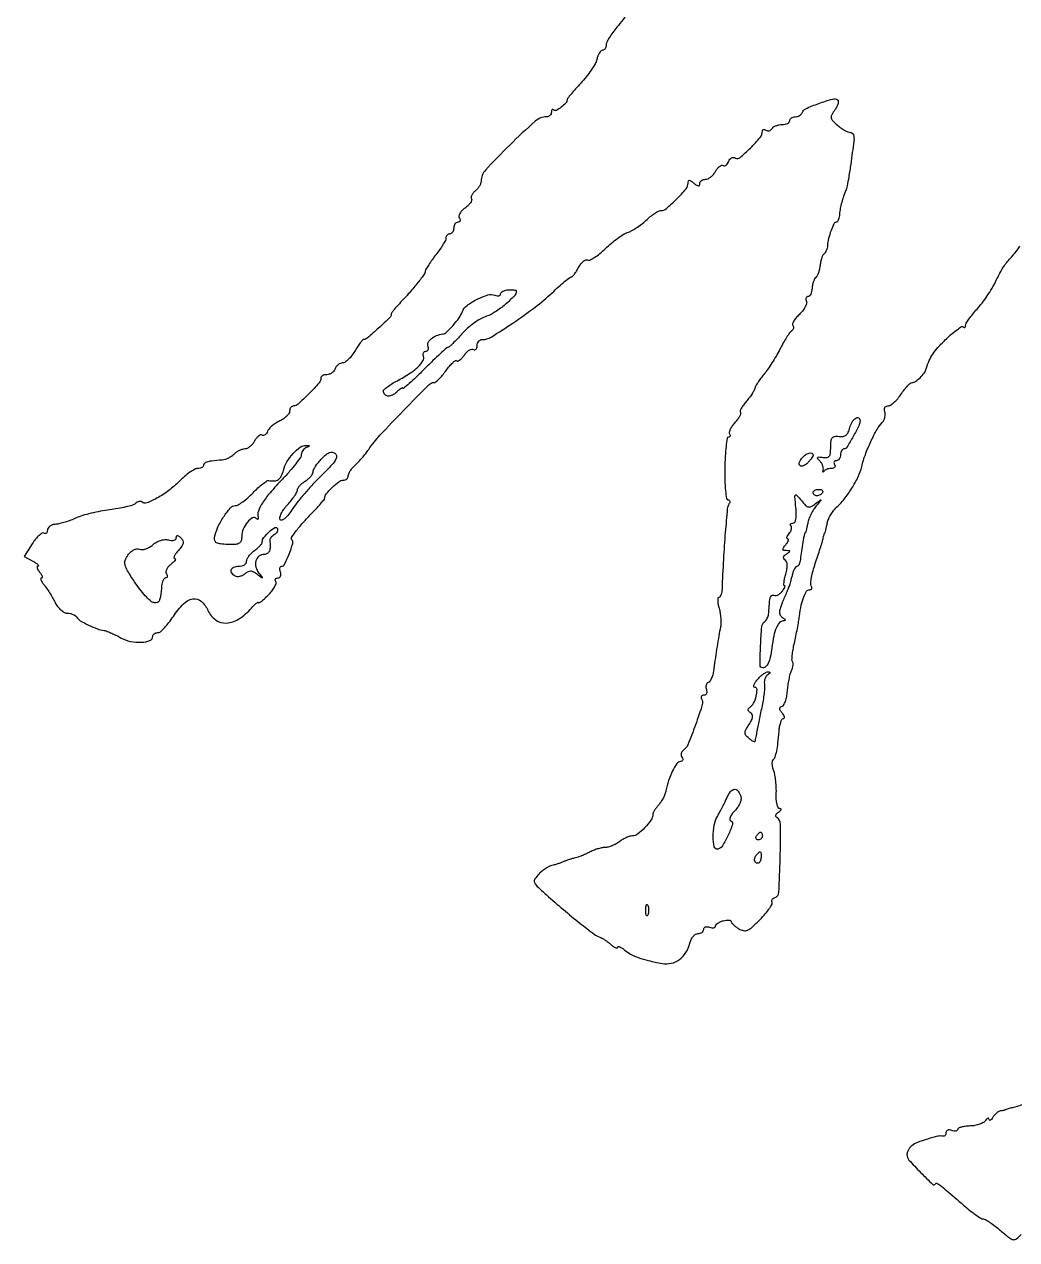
# Model space of a CAD drawing. Extents: x 0 to 508, y 1 to 785.
# Drawn here: x 0.1 to 254.1, y 81.7 to 392.6 of the extents above; entities that cross this region are included whole.
import ezdxf

# ---------------------------------------------------------------- set-up
doc = ezdxf.new("R2010")
doc.units = 0

msp = doc.modelspace()

# ---------------------------------------------------------------- linework, layer by layer
for points in [[(154.793805, 396.017563, -0.032729), (151.75, 391.880802, 0.018075), (150.697185, 390.534399, 0.021535), (149.807813, 389.18994, 0.020919), (149.163524, 388.009256, 0.114926), (149, 387.307222, -0.066422), (148.933323, 386.807513, -0.083513), (148.738095, 386.383996, -0.099348), (148.448412, 386.100745, -0.145036), (148.108408, 386, 0.200366), (147.725145, 385.839991, 0.054009), (147.306428, 385.313529, 0.045811), (146.920226, 384.557777, 0.033753), (146.630285, 383.663076, -0.067099), (146.172011, 382.515378, -0.020258), (145.181497, 380.915679, -0.019899), (143.913073, 379.193115, -0.02041), (142.521877, 377.591874, 0.006238), (141.172268, 376.124624, 0.009352), (140.034551, 374.807598, 0.00487), (139.111543, 373.675578, 0.17019), (139, 373.357369, -0.183979), (138.66895, 372.488127, -0.044905), (137.530647, 371.420718, -0.044913), (136.28183, 370.613638, -0.328447), (135.619048, 370.714286, 0.125392), (135.384153, 370.853788, 0.258189), (135.181845, 370.80878, 0.159886), (135.043185, 370.571831, 0.053143), (135, 370.166667, -0.105937), (134.90435, 369.720284, -0.098039), (134.632812, 369.338016, -0.094844), (134.227201, 369.078836, -0.091931), (133.75, 368.984027, 0.180728), (130.855888, 367.860265, 0.012382), (124.327309, 361.744872, 0.01214), (118.098199, 355.308354, 0.188368), (117, 352.496752, -0.092488), (116.89396, 351.928394, -0.04264), (116.562609, 351.249622, -0.040289), (116.080731, 350.574486, -0.04444), (115.51101, 350.009138, 0.046787), (114.97861, 349.475851, 0.061225), (114.607967, 348.896021, 0.075242), (114.444189, 348.359482, 0.176715), (114.52774, 347.955115, -0.229465), (114.570897, 347.535355, -0.06595), (114.260645, 346.939963, -0.051859), (113.685211, 346.27817, -0.035126), (112.908321, 345.648339, 0.046695), (112.144239, 344.999079, 0.064318), (111.603499, 344.279857, 0.08168), (111.35433, 343.604021, 0.188122), (111.450608, 343.079917, -0.074897), (111.627218, 342.666878, -0.151752), (111.610892, 342.317226, -0.187402), (111.408692, 342.085927, -0.121066), (111.059017, 342, 0.140337), (110.655173, 341.884374, 0.099915), (110.311086, 341.559375, 0.085131), (110.079345, 341.073318, 0.06887), (110, 340.5, -0.064853), (109.925306, 339.926543, -0.082425), (109.70625, 339.440625, -0.098894), (109.381354, 339.115568, -0.148195), (109, 339, 0.104485), (108.618436, 338.919385, 0.099068), (108.29375, 338.690555, 0.096573), (108.076144, 338.348684, 0.093846), (108, 337.946571, -0.118774), (107.858179, 337.357972, -0.016913), (107.25076, 336.263594, -0.018451), (106.426023, 334.997672, -0.014789), (105.449396, 333.696571, 0.011116), (104.460726, 332.399382, 0.013693), (103.599729, 331.145243, 0.012116), (102.936433, 330.0634, 0.090951), (102.734359, 329.5, -0.118965), (102.310138, 328.496035, -0.01028), (100.599478, 326.278928, -0.012863), (98.380528, 323.66286, -0.008967), (95.75, 320.822747, 0.015654), (95.079873, 320.079535, 0.020114), (94.514063, 319.353803, 0.018355), (94.096057, 318.723071, 0.138008), (94, 318.381688, -0.206415), (93.663739, 317.601867, -0.005258), (90.786268, 314.942354, -0.005887), (87.875312, 312.369794, -0.1722), (86.965608, 312.015973, 0.211824), (86.676485, 311.877252, 0.013268), (86.067626, 311.123442, 0.017731), (85.376864, 310.150592, 0.012103), (84.659071, 309, -0.030557), (83.882452, 307.851707, -0.036872), (83.014905, 306.88125, -0.040083), (82.183167, 306.19828, -0.153021), (81.550453, 306, 0.099889), (80.996524, 305.888222, 0.066843), (80.437483, 305.559375, 0.063659), (79.958272, 305.073448, 0.071342), (79.638374, 304.5, -0.081035), (79.303843, 303.926585, -0.065663), (78.782009, 303.440625, -0.06652), (78.159833, 303.112085, -0.088478), (77.531385, 303, 0.053655), (76.945519, 302.936949, 0.073416), (76.449844, 302.749817, 0.093166), (76.117096, 302.473308, 0.174656), (76, 302.148314, -0.182895), (75.526406, 300.896903, -0.01299), (72.941349, 298.11958, -0.012819), (70.214156, 295.477105, -0.188171), (68.991302, 295, 0.134093), (68.613276, 294.896763, 0.10046), (68.291195, 294.606526, 0.087268), (68.074463, 294.172378, 0.072356), (68, 293.660515, -0.146185), (67.822094, 293.065024, -0.053071), (67.257381, 292.376144, -0.04698), (66.439259, 291.708869, -0.040716), (65.471935, 291.169167, 0.036217), (64.461955, 290.617506, 0.033786), (63.517078, 289.914184, 0.035567), (62.764883, 289.172254, 0.088922), (62.36715, 288.514395, -0.059812), (62.083935, 287.978123, -0.090652), (61.711611, 287.606382, -0.120075), (61.312578, 287.453994, -0.171495), (60.945388, 287.533752, 0.222372), (60.540899, 287.580864, 0.085397), (60.029754, 287.306874, 0.063031), (59.492421, 286.766379, 0.041316), (59.01499, 286.028008, -0.048932), (58.496492, 285.252247, -0.049568), (57.839148, 284.595727, -0.054345), (57.148642, 284.146153, -0.117676), (56.536245, 284, 0.075417), (55.906281, 283.904436, 0.038444), (55.160498, 283.608333, 0.037093), (54.422475, 283.176952, 0.045606), (53.809524, 282.666667, -0.049331), (53.171953, 282.143859, -0.033496), (52.357292, 281.676042, -0.033771), (51.500777, 281.327181, -0.055976), (50.738095, 281.166667, 0.004441), (47.970281, 280.876431, 0.04026), (46.778751, 280.642532, 0.120374), (46.21182, 280.3225, 0.207215), (46, 279.833333, -0.175041), (45.885157, 279.515338, -0.093061), (45.558732, 279.244792, -0.073288), (45.072513, 279.061685, -0.053514), (44.497812, 279, 0.127279), (43.716644, 278.797873, 0.025363), (42.482847, 278.029306, 0.025332), (41.101426, 276.96055, 0.021234), (39.747812, 275.695508, -0.037443), (37.117236, 273.392044, -0.035444), (34.12564, 271.459766, -0.032852), (31.426207, 270.198972, -0.297505), (30.212783, 270.453883, 0.182328), (29.924183, 270.584396, 0.079127), (29.498298, 270.544281, 0.063273), (29.006314, 270.348793, 0.047067), (28.523014, 270.0191, -0.098705), (27.76286, 269.607813, -0.015377), (26.107697, 269.152534, -0.01661), (24.095472, 268.735285, -0.013786), (21.931005, 268.422154, 0.016881), (19.622978, 268.073659, 0.013752), (17.178781, 267.549833, 0.013977), (14.953337, 266.942123, 0.034922), (13.37974, 266.342002, -0.018784), (12.028985, 265.776325, -0.015491), (10.550445, 265.273106, -0.015771), (9.163417, 264.8959, -0.039722), (8.12974, 264.73482, 0.06046), (7.315376, 264.573164, 0.074881), (6.625611, 264.226067, 0.089537), (6.162137, 263.754274, 0.1506), (6, 263.228179, -0.069792), (5.933497, 262.754066, -0.144517), (5.734873, 262.441274, -0.189947), (5.440365, 262.336244, -0.13092), (5.097439, 262.439779, 0.279935), (4.614966, 262.443484, 0.049764), (3.857645, 261.882371, 0.041181), (2.995494, 260.959459, 0.026159), (2.144288, 259.758907), (0.093698, 256.520222), (2.296849, 255.295546, -0.01676), (3.086068, 254.821543, -0.045978), (3.596544, 254.42021, -0.156344), (3.733995, 254.170074, -0.459375), (3.627555, 254.035435, 0.280712), (3.408772, 253.889602, 0.169983), (3.377077, 253.569784, 0.079702), (3.582994, 253.078696, 0.034168), (4, 252.5, -0.029225), (4.424056, 251.923608, -0.068547), (4.650832, 251.440625, -0.154009), (4.649751, 251.133145, -0.326309), (4.467457, 251, 0.380338), (4.298283, 250.849549, 0.121342), (4.34378, 250.485938, 0.056384), (4.636213, 249.922343, 0.025006), (5.138142, 249.25, -0.022394), (5.790794, 248.385218, -0.010324), (6.565031, 247.20625, -0.010202), (7.329561, 245.9309, -0.013933), (7.96211, 244.75, 0.047446), (8.619765, 243.698025, 0.049845), (9.45433, 242.807813, 0.055225), (10.331609, 242.197656, 0.124987), (11.109963, 242, -0.054035), (11.83645, 241.921258, -0.049104), (12.554186, 241.688131, -0.052296), (13.157975, 241.345075, -0.099334), (13.538122, 240.938317, 0.121882), (14.426072, 240.069246, 0.02074), (16.530142, 238.945307, 0.023492), (18.794118, 237.982337, 0.062629), (20.5, 237.582749, -0.067256), (21.070732, 237.4435, -0.010177), (22.158403, 236.99135, -0.011253), (23.427053, 236.398999, -0.00952), (24.741371, 235.717464, 0.071806), (27.278314, 234.779753, 0.064586), (30.072508, 234.550987, 0.081502), (32.253964, 235.015827, 0.308845), (33, 236.108408, -0.141795), (33.098399, 236.448407, -0.099753), (33.37499, 236.738095, -0.084629), (33.788621, 236.933238, -0.068095), (34.27656, 237, 0.177879), (34.92881, 237.239625, 0.026061), (35.970994, 238.222776, 0.026741), (37.125293, 239.568555, 0.02006), (38.252229, 241.162643, -0.050752), (40.826682, 244.367977, -0.157395), (43.256326, 245.634339, -0.227234), (45.385283, 245.025296, -0.108023), (47.105467, 242.666371, 0.135824), (49.069567, 240.261509, 0.170019), (51.821625, 239.472734, 0.130566), (55.04244, 240.530618, 0.068599), (58.25, 243.309987, -0.014187), (58.922353, 244.034337, -0.030891), (59.485937, 244.541215, -0.055653), (59.86876, 244.780971, -0.552527), (60, 244.698464, 0.581132), (60.150311, 244.612814, 0.028557), (60.739989, 245.009368, 0.022729), (61.55192, 245.685749, 0.011344), (62.519112, 246.610022, 0.028237), (63.441661, 247.643099, 0.040165), (64.12841, 248.663928, 0.045932), (64.519495, 249.539426, 0.224113), (64.460095, 250.064567, -0.102412), (64.330166, 250.421107, -0.178466), (64.394306, 250.725217, -0.166514), (64.646557, 250.929085, -0.087653), (65.047972, 251, 0.148627), (65.444764, 251.120613, 0.152575), (65.70238, 251.440625, 0.116977), (65.771857, 251.926317, 0.069008), (65.638374, 252.5, -0.049738), (65.481179, 253.074655, -0.09073), (65.487648, 253.559375, -0.140365), (65.650344, 253.877129, -0.207574), (65.93356, 254, 0.28794), (66.729907, 254.500061, 0.018677), (67.8736, 257.116994, 0.018826), (68.818181, 259.812783, 0.278044), (68.586661, 260.746673, -0.354772), (68.521588, 261.372788, -0.018961), (69.760171, 263.121747, -0.020927), (71.636021, 265.367175, -0.009671), (74.25, 268.133165, 0.008685), (75.303617, 269.243659, 0.01256), (76.192187, 270.263678, 0.008247), (76.891484, 271.137293, 0.166136), (77, 271.454865, -0.175151), (77.382787, 272.514077, -0.027741), (78.912473, 274.159253, -0.028135), (80.618573, 275.625797, -0.164916), (81.722241, 276, 0.087398), (82.210127, 276.085937, 0.094426), (82.624658, 276.332732, 0.100134), (82.901944, 276.700604, 0.11204), (83, 277.132705, -0.110418), (83.121962, 277.678247, -0.035306), (83.530475, 278.407758, -0.033268), (84.114775, 279.18026, -0.031599), (84.805871, 279.882705, 0.02151), (85.614441, 280.67207, 0.011109), (86.5594, 281.723353, 0.011022), (87.484746, 282.849275, 0.016397), (88.239428, 283.877647, -0.036631), (91.125306, 287.493956, -0.006428), (97.122941, 293.809096, -0.002187), (103.683446, 300.482765, -0.199998), (104.924821, 301, 0.171656), (105.413857, 301.172989, 0.023982), (106.227531, 301.898163, 0.02512), (107.138607, 302.886667, 0.018916), (108.040997, 304.057575, -0.019327), (108.915429, 305.190279, -0.032941), (109.740554, 306.055069, -0.037158), (110.426143, 306.596809, -0.359328), (110.769397, 306.563937, 0.294828), (111.081771, 306.496707, 0.069786), (111.572326, 306.765188, 0.050202), (112.149181, 307.292368, 0.029766), (112.728727, 308.023091, -0.042467), (113.3362, 308.750345, -0.060065), (113.996861, 309.273788, -0.076876), (114.608057, 309.529748, -0.201856), (115.068422, 309.457713, 0.153445), (115.421664, 309.367869, 0.191524), (115.726349, 309.509053, 0.129664), (115.932285, 309.88555, 0.060732), (116, 310.440983, -0.084954), (116.10189, 311.036333, -0.093476), (116.395083, 311.542039, -0.100419), (116.831931, 311.880245, -0.115165), (117.344964, 312, 0.138928), (119.567957, 312.629826, 0.009411), (125.158586, 316.221107, 0.014615), (130.831943, 320.263195, 0.026814), (135.164344, 323.926338, -0.006313), (136.864125, 325.487383, -0.009452), (138.391003, 326.803362, -0.004971), (139.702985, 327.869753, -0.169743), (140.075592, 328, 0.208922), (140.37492, 328.130781, 0.022227), (140.877431, 328.724349, 0.024429), (141.433504, 329.521296, 0.017245), (141.981734, 330.465871, -0.037657), (142.555729, 331.367968, -0.05843), (143.189762, 332.036818, -0.079126), (143.78393, 332.390937, -0.237605), (144.240981, 332.351066, 0.2561), (144.812408, 332.321238, 0.02932), (145.979586, 332.970885, 0.029588), (147.369843, 333.975358, 0.019786), (148.840267, 335.276505, -0.016848), (150.388176, 336.662514, -0.017306), (152.012453, 337.92826, -0.01732), (153.493131, 338.925511, -0.067027), (154.5, 339.380275, 0.053727), (155.454007, 339.781072, 0.019668), (156.707492, 340.539985, 0.019233), (158.023431, 341.483829, 0.021832), (159.206356, 342.488964, -0.017844), (160.3197, 343.450365, -0.021927), (161.426964, 344.262383, -0.021036), (162.398362, 344.853751, -0.12687), (162.965458, 345, 0.176634), (164.431082, 345.534431, 0.020562), (167.049777, 347.927645, 0.020482), (169.463525, 350.527569, 0.178697), (170, 351.980708, -0.060952), (170.070938, 352.560463, -0.34097), (170.30045, 352.742323, -0.160678), (170.706218, 352.614234, -0.017082), (171.5, 352, 0.024942), (172.191217, 351.48229, 0.128583), (172.638636, 351.325424, 0.300026), (172.898357, 351.467821, 0.122183), (173, 351.877555, -0.129606), (173.112851, 352.305606, -0.100692), (173.43029, 352.670282, -0.088786), (173.905146, 352.915524, -0.075045), (174.464816, 353, 0.113307), (175.104781, 353.146911, 0.055189), (175.818166, 353.595727, 0.050653), (176.491142, 354.25229, 0.051327), (177.01499, 355.028008, -0.041316), (177.492421, 355.766379, -0.063031), (178.029754, 356.306874, -0.085397), (178.540899, 356.580864, -0.222372), (178.945388, 356.533752, 0.177767), (179.31424, 356.458323, 0.118631), (179.71778, 356.622459, 0.088233), (180.097001, 357.011728, 0.05754), (180.388152, 357.569126, -0.078171), (180.700784, 358.112082, -0.106544), (181.138696, 358.466244, -0.124124), (181.631248, 358.576793, -0.132612), (182.10384, 358.435823, 0.324456), (183.271008, 358.522241, 0.020631), (185.947901, 360.979492, 0.024014), (188.409184, 363.681139, 0.173705), (188.997654, 365.309017, -0.143113), (189.07448, 365.569127, -0.190751), (189.272763, 365.711382, -0.135976), (189.574251, 365.703863, -0.064676), (189.930902, 365.542705, 0.108373), (190.334197, 365.401101, 0.099685), (190.77286, 365.434921, 0.095498), (191.179369, 365.639411, 0.090427), (191.489919, 365.983688, -0.110089), (191.87003, 366.373446, -0.050526), (192.503689, 366.701458, -0.046638), (193.269959, 366.924701, -0.047606), (194.059017, 367, 0.049547), (194.801778, 367.073784, 0.069539), (195.429836, 367.29375, 0.089706), (195.852535, 367.618213, 0.186414), (196, 368, -0.140362), (196.109202, 368.381338, -0.099913), (196.416146, 368.70625, -0.085122), (196.8752, 368.925077, -0.068857), (197.416667, 369, 0.067921), (197.984049, 369.077431, 0.065159), (198.518631, 369.304331, 0.070085), (198.94093, 369.639913, 0.109847), (199.178673, 370.03602, -0.210621), (200.094444, 371.045174, -0.017415), (203.459492, 372.404357, -0.017393), (206.911084, 373.526251, -0.211328), (208.258106, 373.340482, -0.257165), (208.445275, 373.008833, -0.069867), (208.364936, 372.390125, -0.052417), (208.058116, 371.606918, -0.033238), (207.549854, 370.767714, 0.031905), (206.78241, 369.508149, 0.162729), (206.652882, 368.70961, 0.149214), (207.024993, 367.954885, 0.025515), (208.192139, 366.833359, 0.025612), (209.090246, 366.131665, 0.026983), (210.040351, 365.538549, 0.027934), (210.909901, 365.12037, 0.098419), (211.515496, 365, -0.189865), (211.957979, 364.825692, -0.109638), (212.286579, 364.347296, -0.079494), (212.452504, 363.621697, -0.049909), (212.42322, 362.75, -0.001461), (211.621143, 356.899194, -0.006681), (211.099855, 353.507969, -0.010707), (210.685114, 351.319567, -0.041629), (210.28858, 350, 0.013395), (209.661005, 348.271849, 0.018279), (209.195176, 346.681844, 0.019971), (208.879091, 345.187931, 0.023379), (208.70305, 343.75, -0.036073), (208.6037, 343.079881, -0.052501), (208.413549, 342.514063, -0.06644), (208.168449, 342.124678, -0.222652), (207.902346, 342, 0.287237), (207.313494, 341.631301, 0.023876), (206.571851, 339.897619, 0.030191), (205.953766, 337.871718, 0.042146), (205.66798, 336, -0.042924), (205.573236, 335.385882, -0.039858), (205.373736, 334.780909, -0.042343), (205.106601, 334.271336, -0.095667), (204.808219, 333.956286, 0.124389), (204.497309, 333.588269, 0.030565), (204.191678, 332.850754, 0.029409), (203.935732, 331.936462, 0.025694), (203.774761, 330.956286, -0.026946), (203.610707, 329.97273, -0.030022), (203.345683, 329.048228, -0.031389), (203.026769, 328.298035, -0.118221), (202.699905, 327.910023, 0.11424), (202.380704, 327.537093, 0.03593), (202.087042, 326.858845, 0.033771), (201.858358, 326.030151, 0.031649), (201.737101, 325.160023, -0.038068), (201.611021, 324.332991, -0.054753), (201.366469, 323.634507, -0.069541), (201.049317, 323.155703, -0.214948), (200.703862, 323, 0.165925), (200.408019, 322.899045, 0.144782), (200.215725, 322.632812, 0.105595), (200.163851, 322.228304, 0.062415), (200.264565, 321.75, -0.160311), (200.273538, 321.12181, -0.049144), (199.897557, 320.237078, -0.043532), (199.252814, 319.267986, -0.035807), (198.409617, 318.354948, 0.028162), (197.581417, 317.485187, 0.044767), (196.988678, 316.646329, 0.056588), (196.683808, 315.949868, 0.278092), (196.782758, 315.550575, -0.133311), (196.957848, 315.245015, -0.120936), (196.963161, 314.880589, -0.103835), (196.792323, 314.511068, -0.07745), (196.47104, 314.195627, 0.082898), (195.980773, 313.703739, 0.012418), (195.197743, 312.543057, 0.013666), (194.336911, 311.111292, 0.01141), (193.5, 309.546695, -0.014127), (192.57883, 307.84685, -0.010251), (191.462244, 306.006581, -0.01037), (190.329339, 304.30209, -0.022214), (189.371467, 303.046695, 0.014284), (188.544952, 301.998349, 0.016583), (187.821631, 300.954342, 0.015741), (187.270842, 300.0381, 0.088374), (187.084431, 299.5, -0.088886), (186.900616, 298.971136, -0.017333), (186.374136, 298.105585, -0.017911), (185.680405, 297.127558, -0.015734), (184.888985, 296.157312, 0.021991), (184.145623, 295.222342, 0.03448), (183.601312, 294.351871, 0.037767), (183.288597, 293.640927, 0.288716), (183.365804, 293.300862, -0.283248), (183.44385, 292.972517, -0.044879), (183.168995, 292.337302, -0.038495), (182.667177, 291.56298, -0.024518), (181.974363, 290.742107, 0.032332), (181.283356, 289.896945, 0.043906), (180.782867, 289.048566, 0.051113), (180.520313, 288.313576, 0.201287), (180.593597, 287.848556, -0.072322), (180.734395, 287.523881, -0.148136), (180.726332, 287.249176, -0.188719), (180.574581, 287.067736, -0.125871), (180.309017, 286.999703, 0.369899), (179.982582, 286.719718, 0.00945), (179.702742, 284.64958, 0.01567), (179.48495, 282.066879, 0.009485), (179.38117, 278.999703, 0.010884), (179.402379, 275.932545, 0.018028), (179.569801, 273.349913, 0.012336), (179.82675, 271.312595, 0.370895), (180.190187, 271, -0.143686), (180.488247, 270.91254, -0.191478), (180.651, 270.685326, -0.135815), (180.641726, 270.339011, -0.064294), (180.455978, 269.928771, 0.115537), (180.033481, 268.668714, 0.002952), (179.506114, 262.661287, 0.006361), (179.02943, 255.757328, 0.00497), (178.681789, 248.25, -0.030697), (178.597303, 247.388088, -0.046847), (178.409531, 246.660937, -0.05875), (178.156345, 246.154632, -0.252609), (177.869806, 246, 0.355726), (177.641452, 245.814, 0.055691), (177.583794, 245.192188, 0.041303), (177.674075, 244.304593, 0.023279), (177.921528, 243.25, -0.027949), (178.191175, 242.050591, -0.021594), (178.354382, 240.720313, -0.02204), (178.398238, 239.461361, -0.047839), (178.297062, 238.5, 0.006648), (177.854092, 236.160974, 0.004337), (177.402282, 233.450877, 0.00418), (176.975199, 230.58941, 0.004475), (176.606186, 227.785395, -0.028743), (176.378383, 226.529032, -0.037019), (176.019614, 225.412267, -0.040461), (175.593503, 224.564451, -0.177439), (175.162363, 224.220788, 0.140054), (174.804809, 223.976147, 0.10534), (174.582595, 223.551952, 0.089454), (174.53141, 223.010222, 0.070662), (174.663166, 222.435392, -0.072613), (174.786713, 221.886609, -0.120928), (174.709662, 221.421647, -0.152578), (174.447166, 221.114844, -0.140985), (174.047972, 221, 0.086547), (173.645993, 220.929895, 0.165409), (173.392661, 220.727878, 0.179326), (173.326916, 220.426657, 0.103766), (173.454495, 220.073628, -0.21897), (173.634936, 218.607278, -0.008796), (171.871924, 213.397161, -0.010627), (169.935105, 208.330572, -0.152909), (168.723245, 206.861803, 0.110215), (168.402156, 206.533161, 0.097483), (168.233335, 206.084485, 0.09251), (168.242817, 205.584738, 0.087751), (168.430902, 205.111803, -0.074336), (168.613301, 204.686539, -0.150995), (168.597832, 204.326592, -0.187722), (168.391673, 204.088576, -0.122069), (168.034266, 204, 0.248902), (167.138208, 203.524478, 0.033199), (166.02195, 201.613389, 0.034803), (165.003465, 199.154489, 0.033728), (164.323259, 196.552342, -0.045889), (164.074819, 195.688244, -0.026207), (163.627605, 194.697678, -0.025989), (163.068582, 193.740172, -0.038807), (162.47611, 192.973602, 0.024419), (161.908685, 192.281505, 0.02597), (161.423834, 191.551029, 0.026743), (161.075676, 190.883219, 0.098064), (160.966731, 190.421259, -0.147834), (160.489606, 189.026649, -0.035023), (158.901061, 187.114405, -0.034304), (157.075802, 185.451112, -0.169193), (155.780837, 185, 0.074879), (155.109134, 184.89884, 0.028815), (154.222885, 184.568717, 0.027747), (153.287044, 184.093734, 0.030613), (152.44113, 183.531803, -0.03771), (151.564765, 182.967387, -0.029237), (150.536833, 182.485547, -0.029991), (149.51905, 182.148364, -0.060683), (148.684259, 182.031803, 0.04793), (147.833147, 181.934957, 0.022525), (146.760265, 181.656282, 0.022079), (145.653529, 181.260647, 0.0289), (144.684259, 180.798093, -0.015643), (143.750575, 180.321747, -0.013888), (142.751499, 179.884306, -0.014083), (141.830297, 179.540966, -0.040936), (141.171909, 179.375115, 0.024203), (140.544635, 179.239223, 0.011169), (139.742822, 179.005116, 0.011034), (138.90912, 178.720967, 0.015041), (138.171909, 178.425982, -0.0137), (137.429102, 178.126444, -0.009614), (136.577892, 177.828515, -0.009709), (135.751226, 177.574573, -0.019945), (135.093257, 177.414438, 0.071204), (134.422757, 177.176487, 0.025085), (133.541951, 176.656436, 0.024308), (132.617959, 175.979741, 0.026175), (131.787642, 175.232086, 0.045941), (130.752363, 173.986826, 0.242636), (130.644523, 173.133394, 0.116035), (131.281117, 172.164733, 0.007854), (133.730212, 169.916607, 0.006564), (138.072442, 166.155524, 0.007749), (142.280849, 162.716164, 0.005197), (145.964021, 159.861862, 0.081367), (147.36755, 159.119512, -0.048913), (147.920835, 158.871179, -0.016092), (148.681405, 158.402971, -0.015856), (149.496899, 157.826056, -0.017309), (150.25, 157.214525, 0.024935), (150.922471, 156.685271, 0.057383), (151.485938, 156.375777, 0.128069), (151.84731, 156.327469, 0.378955), (152, 156.5, -0.377164), (152.152611, 156.673534, -0.128348), (152.514062, 156.62732, -0.057664), (153.077542, 156.321194, -0.02509), (153.75, 155.796016, 0.056046), (155.286968, 154.741738, 0.036663), (157.254717, 153.872505, 0.027847), (159.843509, 153.108449, 0.012263), (163.339352, 152.375066, 0.099722), (165.675898, 152.413676, 0.104726), (167.770125, 153.358966, 0.097645), (169.408053, 155.140478, 0.075859), (170.429115, 157.573596, -0.054107), (170.772087, 158.501591, -0.062309), (171.294242, 159.287244, -0.07219), (171.907398, 159.820301, -0.143856), (172.519052, 160, 0.073118), (173.084948, 160.083199, 0.087709), (173.564972, 160.325178, 0.100541), (173.88587, 160.684843, 0.132795), (174, 161.106989, -0.158089), (174.121257, 161.480915, -0.151946), (174.440625, 161.719716, -0.112257), (174.926101, 161.77672, -0.06502), (175.5, 161.638374, 0.048567), (176.074706, 161.479721, 0.088859), (176.559375, 161.482124, 0.138659), (176.877129, 161.638673, 0.21248), (177, 161.914753, -0.185953), (177.140208, 162.278717, -0.058341), (177.5875, 162.670102, -0.049186), (178.234459, 163.026899, -0.037498), (179, 163.289749, -0.029698), (179.766768, 163.442308, -0.052124), (180.4125, 163.463537, -0.076412), (180.852851, 163.3633, -0.307817), (181, 163.146927, 0.172745), (181.118359, 162.814568, 0.029965), (181.577193, 162.316219, 0.029503), (182.212538, 161.772596, 0.022634), (182.964913, 161.253985, 0.084795), (184.164361, 160.762261, 0.159152), (185.196546, 160.861428, 0.084199), (186.401586, 161.649966, 0.013144), (188.443042, 163.644319, 0.01661), (189.754211, 165.087329, 0.025403), (190.781969, 166.429352, 0.022842), (191.48227, 167.553621, 0.27272), (191.471898, 168.04547, -0.147991), (191.384118, 168.375809, -0.130304), (191.487511, 168.718196, -0.104426), (191.775921, 169.021326, -0.070223), (192.205214, 169.235071, 0.308654), (193.2241, 170.574538, 0.00654), (193.559965, 179.303172, 0.007014), (193.658702, 187.999332, 0.25922), (192.723986, 189.670586, -0.157285), (192.476295, 189.961566, -0.170802), (192.455965, 190.331786, -0.119788), (192.688599, 190.736283, -0.06149), (193.143237, 191.109687, 0.032896), (193.599767, 191.442934, 0.136318), (193.791674, 191.721339, 0.353342), (193.725583, 191.904242, 0.133339), (193.445441, 191.984687, -0.286167), (193.049849, 192.239342, -0.05258), (192.749968, 193.097064, -0.04246), (192.57083, 194.31186, -0.026575), (192.558744, 195.75, 0.020604), (192.564368, 197.343175, 0.017257), (192.442455, 199.029171, 0.017604), (192.223231, 200.563724, 0.044862), (191.927147, 201.647177, -0.033005), (191.667606, 202.515513, -0.04107), (191.54811, 203.349203, -0.045972), (191.569893, 204.03811, -0.167005), (191.759455, 204.426122, 0.113624), (192.269, 205.24045, 0.03267), (192.664514, 206.683419, 0.023634), (192.989989, 208.767079, 0.00856), (193.26087, 211.749651, -0.025187), (193.415831, 212.994785, -0.038862), (193.686036, 214.044819, -0.045121), (194.019788, 214.792719, -0.271512), (194.372445, 214.999651, 0.260764), (194.596666, 215.125238, 0.19104), (194.64663, 215.411956, 0.086782), (194.467185, 215.863676, 0.03538), (194.080707, 216.402754, -0.032672), (193.586495, 217.084289, -0.133766), (193.438773, 217.568464, -0.220422), (193.589204, 217.920601, -0.103217), (194.027189, 218.17573, 0.186172), (194.474077, 218.544473, 0.041762), (194.892541, 219.458574, 0.037872), (195.226486, 220.664609, 0.028841), (195.413413, 222.022975, -0.015834), (195.576076, 223.485686, -0.013772), (195.836873, 225.005355, -0.01398), (196.149325, 226.367635, -0.039131), (196.468025, 227.293128, 0.031814), (196.729095, 228.016734, 0.041153), (196.869544, 228.708211, 0.046422), (196.88398, 229.277491, 0.181446), (196.740912, 229.592422, -0.207978), (196.585736, 229.98631, -0.014955), (196.663363, 231.183859, -0.019001), (196.859392, 232.653133, -0.013113), (197.187701, 234.299294, 0.005093), (197.578456, 236.106919, 0.004051), (197.964492, 238.065493, 0.004096), (198.292674, 239.886438, 0.010261), (198.493906, 241.221535, -0.019335), (198.973996, 244.056718, -0.04103), (199.606841, 246.189713, -0.056285), (200.336164, 247.580797, -0.248817), (201.126405, 248, 0.115931), (201.455907, 248.07744, 0.185526), (201.648866, 248.28781, 0.155693), (201.669993, 248.605184, 0.077942), (201.512497, 248.979779, -0.164768), (201.364692, 249.619759, -0.019881), (201.568572, 251.073001, -0.021922), (201.967272, 252.831342, -0.0164), (202.553718, 254.729779, 0.003301), (203.207882, 256.666067, 0.003696), (203.811696, 258.539373, 0.003403), (204.303174, 260.141728, 0.019641), (204.523727, 261, -0.009002), (204.658521, 261.575018, -0.014464), (204.796326, 262.059375, -0.008219), (204.926799, 262.44975, -0.318071), (204.997799, 262.5, 0.340956), (205.068707, 262.554713, 0.003503), (205.234095, 263.204024, 0.009327), (205.410177, 263.977798, 0.005702), (205.59042, 264.896677, -0.049464), (205.889254, 265.931459, -0.031832), (206.425707, 267.060306, -0.031885), (207.098964, 268.108323, -0.050837), (207.813551, 268.896677, 0.041559), (209.899612, 271.114147, 0.028467), (211.894269, 273.938586, 0.02879), (213.510634, 276.894495, 0.051638), (214.431287, 279.5, -0.030328), (215.35949, 282.531654, -0.019264), (216.785176, 285.939125, -0.018487), (218.353053, 289.012308, -0.065947), (219.66957, 290.778939, 0.072468), (220.103729, 291.3776, 0.06008), (220.383348, 292.114314, 0.061904), (220.473923, 292.871304, 0.090708), (220.350522, 293.528939, -0.077631), (220.225822, 294.109839, -0.13833), (220.330976, 294.583608, -0.158751), (220.652304, 294.890606, -0.111863), (221.143011, 295.002875, 0.145889), (221.797553, 295.199521, 0.036825), (222.688885, 295.884467, 0.034419), (223.634663, 296.853681, 0.028873), (224.5, 298, -0.017599), (225.325943, 299.147, -0.023988), (226.153795, 300.115533, -0.022178), (226.891687, 300.832816, -0.182844), (227.321429, 300.997125, 0.153867), (228.191123, 301.2746, 0.038461), (229.354011, 302.236456, 0.03982), (230.401037, 303.422434, 0.086918), (230.948747, 304.5, -0.02638), (231.726798, 306.634128, -0.047238), (232.615409, 308.273347, -0.038626), (233.916528, 309.921146, -0.012292), (236.095346, 312.167352, -0.014824), (237.569908, 313.531158, -0.024239), (238.905887, 314.585864, -0.021144), (240.005335, 315.302316, -0.342706), (240.415982, 315.250685, 0.096924), (240.638657, 315.100896, 0.242347), (240.828445, 315.115465, 0.192163), (240.958247, 315.290183, 0.064906), (241, 315.610472, -0.139623), (241.152965, 316.147572, -0.015217), (241.870471, 317.230078, -0.017693), (242.828438, 318.487226, -0.013405), (243.963305, 319.798681, 0.022428), (245.225444, 321.311521, 0.014044), (246.569836, 323.185276, 0.014091), (247.792415, 325.109148, 0.024843), (248.675365, 326.771543, -0.009947), (249.42104, 328.282438, -0.010416), (250.215318, 329.739173, -0.010133), (250.951931, 330.967239, -0.044709), (251.46206, 331.638409, 0.010982), (253.619141, 334.111246, 0.034088), (254.917371, 335.902349, 0.052551)], [(255.338537, 116.163214, -0.051754), (253.044386, 115.45785, 0.008745), (252.434678, 115.326388, 0.011295), (251.880226, 115.183372, 0.009175), (251.424378, 115.045662, 0.091929), (251.25, 114.951511, -0.091254), (251.091805, 114.865825, -0.016464), (250.768973, 114.772475, -0.017266), (250.378671, 114.687641, -0.01487), (249.963525, 114.625, 0.099975), (249.498694, 114.471316, 0.041895), (248.952978, 114.096094, 0.039269), (248.418245, 113.583175, 0.041023), (247.978838, 113, -0.029038), (247.610784, 112.486386, -0.105059), (247.300167, 112.234375, -0.326258), (247.100496, 112.266287, -0.189978), (247, 112.5, 0.142042), (246.915351, 112.76172, 0.343437), (246.733864, 112.820688, 0.132052), (246.460527, 112.629622, 0.03326), (246.137011, 112.187448, -0.123762), (245.598787, 111.676539, -0.043712), (244.623159, 111.23413, -0.040143), (243.420017, 110.916494, -0.037379), (242.152324, 110.785268, 0.024425), (240.944354, 110.691748, 0.038463), (239.925995, 110.48214, 0.044896), (239.199686, 110.200755, 0.285242), (239, 109.879205, -0.222207), (238.877214, 109.61656, -0.135058), (238.559375, 109.471681, -0.08527), (238.074798, 109.47698, -0.046369), (237.5, 109.638374, 0.06502), (236.926101, 109.77672, 0.112257), (236.440625, 109.719716, 0.151946), (236.121257, 109.480915, 0.158089), (236, 109.106989, -0.067739), (235.944059, 108.69597, -0.100681), (235.779687, 108.373364, -0.127357), (235.535352, 108.189336, -0.153055), (235.25, 108.164038, 0.111649), (233.919302, 108.154654, 0.016207), (231.285731, 107.44888, 0.018166), (228.68826, 106.557505, 0.075206), (227.25, 105.739668, 0.056114), (226.771698, 105.26719, 0.04455), (226.367188, 104.663533, 0.045985), (226.090982, 104.027046, 0.079548), (226, 103.458799, 0.18358), (226.527921, 102.069408, 0.01221), (229.490506, 98.893456, 0.010268), (232.580086, 95.866326, 0.505877), (233.306338, 96, -0.416589), (233.683104, 96.128735, -0.047648), (234.527785, 95.604529, -0.015171), (236.137485, 94.300192, -0.001079), (240.5, 90.523965, 0.011131), (242.10499, 89.190158, 0.014995), (243.61875, 88.060433, 0.012016), (244.914321, 87.198384, 0.135199), (245.5, 87.020856, -0.127348), (246.071181, 86.857306, -0.014325), (247.223188, 86.13368, -0.016637), (248.563071, 85.171501, -0.012787), (249.961917, 84.036559, 0.008882), (252.244115, 82.15517, 0.121905), (253.213134, 81.711868, 0.217939), (254.036283, 81.915688, 0.037237), (255.250872, 83.038905, -0.04069)]]:
    msp.add_lwpolyline(points, format="xyb")
for points in [[(126, 324.445457, -0.192685), (125.467512, 323.115, -0.02596), (123.236535, 321.005244, -0.030574), (120.636941, 319.05173, -0.066231), (118.391642, 317.964239, 0.050893), (116.914194, 317.303612, 0.024979), (115.17994, 316.186814, 0.024487), (113.477612, 314.835272, 0.032578), (112.080536, 313.438944, -0.007794), (110.886623, 312.121163, -0.011627), (109.798598, 311.01019, -0.006771), (108.860918, 310.120682, -0.188563), (108.552291, 310, 0.184912), (108.219851, 309.872703, 0.002499), (106.570931, 308.377989, 0.006698), (104.674918, 306.59467, 0.004306), (102.521739, 304.478261, -0.005044), (100.403261, 302.402098, -0.009131), (98.622011, 300.752776, -0.004724), (97.162833, 299.474913, -0.64118), (97, 299.549689, 0.488962), (96.873209, 299.648345, 0.077677), (96.535693, 299.504307, 0.039093), (96.026691, 299.128058, 0.017678), (95.41938, 298.562237, -0.082614), (94.297245, 297.760214, -0.134377), (93.154165, 297.542111, -0.194625), (92.33264, 297.952271, -0.18282), (92, 298.831613, -0.219819), (92.172455, 299.204923, -0.017359), (93.050254, 299.901177, -0.021026), (94.205545, 300.681098, -0.014442), (95.575331, 301.470635, 0.018905), (98.784136, 303.358515, 0.046164), (100.945073, 305.04212, 0.069905), (102.131243, 306.517742, 0.220088), (102.260148, 307.75, -0.077625), (102.176141, 308.227636, -0.121313), (102.26772, 308.632812, -0.145642), (102.518931, 308.900862, -0.132915), (102.885282, 309, 0.150947), (103.242608, 309.11039, 0.152482), (103.473683, 309.402719, 0.115801), (103.534282, 309.846577, 0.067985), (103.411145, 310.370958, -0.223338), (103.477518, 311.277868, -0.095473), (104.282452, 312.227935, -0.074503), (105.617289, 313.007902, -0.064099), (107.192761, 313.413633, 0.162779), (108.173243, 313.883345, 0.020042), (109.833676, 315.626033, 0.024505), (111.383786, 317.573986, 0.06473), (112.226914, 319.140054, -0.14213), (113.415908, 320.714004, -0.04353), (115.975626, 322.299136, -0.043024), (118.736047, 323.406363, -0.166995), (120.55128, 323.341948, 0.053204), (121.106137, 323.194285, 0.096087), (121.574439, 323.211992, 0.144617), (121.881473, 323.386413, 0.194118), (122, 323.680207, -0.199723), (122.14701, 324.033561, -0.075357), (122.5875, 324.35598, -0.059317), (123.23443, 324.60165, -0.042337), (124, 324.725047, -0.020175), (124.76669, 324.75177, -0.03336), (125.4125, 324.705063, -0.036938), (125.881643, 324.603725, -0.33256)], [(214, 291.401129, -0.111284), (213.667471, 289.925569, -0.016005), (212.243815, 287.15944, -0.011085), (210.642001, 284.422412, -0.260443), (209.886059, 284, 0.165611), (209.548048, 283.884886, 0.095477), (209.26028, 283.559375, 0.07646), (209.065781, 283.073732, 0.05714), (209, 282.5, -0.06887), (208.920655, 281.926682, -0.085131), (208.688914, 281.440625, -0.099915), (208.344827, 281.115626, -0.140337), (207.940983, 281, 0.108972), (207.586039, 280.921712, 0.182303), (207.3746, 280.70625, 0.161196), (207.343488, 280.3821, 0.082592), (207.5, 280, -0.129002), (207.616301, 279.61998, -0.189552), (207.503004, 279.29375, -0.14589), (207.161447, 279.073789, -0.070719), (206.64235, 279, 0.046547), (206.046753, 278.944433, 0.047733), (205.476939, 278.779688, 0.052378), (205.013759, 278.537668, 0.11924), (204.747228, 278.25, -0.044897), (204.604067, 278.040584, -0.562192), (204.526776, 278.051705, -0.143072), (204.50607, 278.224337, -0.014989), (204.58575, 278.628145, 0.09922), (204.599784, 279.147749, 0.050663), (204.423702, 279.778992, 0.047536), (204.101013, 280.416981, 0.052049), (203.671855, 280.961719, -0.029701), (203.152364, 281.563803, -0.368488), (203.16736, 281.843342, -0.231523), (203.498807, 281.966617, -0.01658), (204.5, 281.833574, 0.069945), (205.517104, 281.807527, 0.206146), (206.111131, 282.148162, 0.13612), (206.41993, 282.937361, 0.025603), (206.5, 284.5, -0.026041), (206.582723, 286.087246, -0.141604), (206.903184, 286.876993, -0.201584), (207.527175, 287.222878, -0.061278), (208.63088, 287.207322, 0.071465), (209.667026, 287.213737, 0.134164), (210.427591, 287.54939, 0.115654), (210.983534, 288.268438, 0.045525), (211.399933, 289.457322, -0.07202), (211.984183, 290.879899, -0.09916), (212.904453, 291.905831, -0.272336), (213.621826, 291.985197, -0.295477)], [(72.25, 284.337719, 0.078809), (71.772121, 284.05073, 0.064201), (71.367188, 283.611203, 0.065338), (71.093276, 283.092358, 0.089046), (71, 282.57276, -0.152357), (70.770676, 281.837642, -0.012507), (69.572597, 280.193727, -0.015857), (68.002039, 278.277238, -0.011534), (66.140757, 276.244091, 0.012865), (62.987978, 272.781736, 0.036279), (61.033617, 270.158901, 0.054205), (60.015776, 268.102188, 0.148264), (59.924575, 266.5, -0.049394), (59.972093, 266.159885, -0.2652), (59.889228, 266.000074, -0.292186), (59.718579, 265.999148, -0.055628), (59.464286, 266.202381, 0.335105), (58.471064, 266.34104, 0.094336), (57.192269, 265.272434, 0.072036), (56.118146, 263.491701, 0.100067), (55.75, 261.670626, -0.066971), (55.592181, 260.497653, -0.196507), (55.104793, 259.863865, -0.12077), (54.128666, 259.57598, -0.019331), (52.125, 259.560428, -0.019847), (50.281969, 259.690733, -0.099869), (49.302913, 260.003649, -0.195212), (48.858965, 260.556255, -0.117573), (48.810253, 261.407719, -0.06453), (49.583735, 263.8577, -0.035787), (51.106179, 266.603708, -0.03178), (52.831514, 268.914671, -0.219137), (54.083554, 269.4957, 0.131442), (54.823156, 269.695956, 0.024836), (56.00703, 270.46395, 0.025001), (57.335505, 271.527565, 0.020647), (58.642506, 272.785831, -0.01488), (59.908727, 274.033289, -0.020991), (61.113789, 275.061138, -0.017849), (62.148916, 275.813534, -0.195126), (62.642506, 275.91741, 0.061119), (64.098289, 275.83595, 0.135429), (65.139555, 276.198914, 0.128454), (65.881643, 277.061134, 0.052358), (66.417028, 278.525436, -0.073564), (67.319568, 280.703932, -0.049988), (68.924066, 282.861074, -0.051369), (70.743902, 284.485515, -0.174014), (72.25, 284.921053, -0.011437), (72.903389, 284.864758, -0.382689), (73, 284.757018, -0.295955), (72.909806, 284.617987, -0.009076)], [(76.219789, 277.285896, 0.01345), (74.219902, 275.265069, 0.00992), (72.112545, 272.926555, 0.010041), (70.207537, 270.634925, 0.022029), (68.865472, 268.791922, -0.020725), (67.768514, 267.277234, -0.045691), (66.785643, 266.242205, -0.07715), (66.018303, 265.754761, -0.373311), (65.563873, 265.896651, -0.207139), (65.476328, 266.495864, -0.048468), (65.842287, 267.467274, -0.042066), (66.520217, 268.595089, -0.030599), (67.448401, 269.727779, 0.017018), (68.425378, 270.856096, 0.0212), (69.250468, 271.970755, 0.020028), (69.854084, 272.944829, 0.129394), (70, 273.499235, -0.139206), (70.135516, 273.97655, -0.042342), (70.5875, 274.586278, -0.038744), (71.234596, 275.214764, -0.033791), (72, 275.767927, 0.036391), (72.765329, 276.327109, 0.040486), (73.4125, 276.973343, 0.04438), (73.862384, 277.608209, 0.132719), (74, 278.117527, -0.119666), (74.138465, 278.687792, -0.025491), (74.655934, 279.576324, -0.025289), (75.378177, 280.569183, -0.021704), (76.232967, 281.538152, -0.028026), (77.343305, 282.569401, -0.084097), (78.23611, 283.086112, -0.13337), (79.000612, 283.156395, -0.13054), (79.702756, 282.831728, -0.25099), (80.007997, 282.081161, -0.114296), (79.651022, 281.049663, -0.050391), (78.49477, 279.564376, -0.01123)], [(202, 282.428571, -0.13189), (201.918505, 282.124994, -0.022776), (201.594345, 281.619345, -0.023405), (201.147764, 281.046799, -0.019046), (200.619048, 280.47619, -0.077721), (199.489054, 279.651832, -0.294705), (198.659288, 279.733449, -0.326261), (198.450899, 280.48988, -0.08289), (199.131121, 281.657991, -0.063469), (200.017742, 282.486128, -0.090781), (200.987518, 282.9468, -0.168778), (201.692306, 282.895969, -0.29961)], [(204.396994, 272.833333, -0.071639), (204.130304, 272.514519, -0.05288), (203.756842, 272.244792, -0.053298), (203.339084, 272.061561, -0.076861), (202.940983, 272, -0.087308), (202.581686, 272.063221, -0.094392), (202.276414, 272.244792, -0.100145), (202.072214, 272.515437, -0.112153), (202, 272.833333, -0.170324), (202.111542, 273.151276, -0.094314), (202.427703, 273.421875, -0.074868), (202.899039, 273.604892, -0.055286), (203.456011, 273.666667, -0.05773), (203.976727, 273.606344, -0.124167), (204.33303, 273.421875, -0.190804), (204.471218, 273.149103, -0.16277)], [(202.635384, 270.0152, -0.001112), (203.915572, 271.006394, -0.544633), (203.997177, 270.977454, -0.237555), (203.963916, 270.837853, -0.000767), (202.77389, 269.430425, 0.038133), (202.079891, 268.472966, 0.024784), (201.422761, 267.274129, 0.024918), (200.894891, 266.032632, 0.042664), (200.5982, 264.947658, -0.007478), (200.411294, 264.009285, -0.012146), (200.221366, 263.218999, -0.005856), (200.040572, 262.57043, -0.333396), (199.946687, 262.5, 0.360618), (199.76261, 262.347391, 0.002395), (199.358726, 260.147807, 0.008919), (198.993856, 257.871963, 0.011184), (198.740649, 255.75, -0.035903), (198.626882, 255.079903, -0.051742), (198.424594, 254.514062, -0.064868), (198.171162, 254.124092, -0.219673), (197.902346, 254, 0.227628), (197.606263, 253.85784, 0.0415), (197.256967, 253.339063, 0.037358), (196.919045, 252.611766, 0.026129), (196.644875, 251.75, -0.000428), (196.414236, 250.871108, -0.000614), (196.208268, 250.092832, -0.000324), (196.032546, 249.433844, -0.009658), (195.984801, 249.268151, -0.022316), (195.922977, 249.095844, -0.000286), (195.484546, 248.0283, -0.000833), (194.974275, 246.793705, -0.000546), (194.382471, 245.372956, 0.01426), (193.623022, 243.398906, 0.073357), (193.399621, 242.251478, 0.144149), (193.588774, 241.480152, 0.120307), (194.175914, 240.870118, -0.025875), (194.68703, 240.507695, -0.175138), (194.84794, 240.248458, -0.386918), (194.747949, 240.077649, -0.072485), (194.356989, 240.015313, 0.213881), (193.405764, 239.573514, 0.077868), (192.599166, 238.284548, 0.049419), (191.933054, 236.168516, 0.019266), (191.420748, 233.142062, -0.017293), (191.021802, 230.727432, -0.056298), (190.526668, 229.185973, -0.100092), (189.899203, 228.31224, -0.189335), (189.104191, 228, -0.41548), (188.42985, 228.677263, -0.009705), (188.547391, 233.629357, -0.011462), (188.872775, 238.54755, -0.216753), (189.61607, 239.858209, 0.072287), (189.961934, 240.19515, 0.043663), (190.26972, 240.678662, 0.042792), (190.496618, 241.224323, 0.05724), (190.6, 241.75, 0.000801), (190.648703, 242.371297, 0.000305), (190.714687, 243.237649, 0.000302), (190.785244, 244.179108, 0.00037), (190.85, 245.059017, -0.043693), (190.971128, 245.809347, -0.088719), (191.216404, 246.352221, -0.154025), (191.538475, 246.604158, -0.231967), (191.886693, 246.570027, 0.165938), (192.317852, 246.471484, 0.078442), (192.875922, 246.620389, 0.064546), (193.470716, 246.981976, 0.050777), (194.009138, 247.51101, 0.020776), (194.444988, 248.082944, 0.044906), (194.71955, 248.562609, 0.087207), (194.802698, 248.880081, 0.438493), (194.69225, 249, -0.408812), (194.524009, 249.165161, -0.029979), (194.553552, 249.877289, -0.028366), (194.707232, 250.841094, -0.016117), (194.996133, 251.986515, 0.027641), (195.29428, 253.295002, 0.054412), (195.358225, 254.358654, 0.075369), (195.199574, 255.144843, 0.168479), (194.819564, 255.611515, -0.106461), (194.477544, 255.940318, -0.204207), (194.406904, 256.307426, -0.148088), (194.626056, 256.702164, -0.051335), (195.143237, 257.109687, 0.010125), (195.885401, 257.601284, 0.250936), (195.993845, 257.812778, 0.386658), (195.862388, 257.95225, 0.01648), (195.127555, 257.984687, -0.051364), (194.477864, 258.05894, -0.328723), (194.272494, 258.293487, -0.177684), (194.383927, 258.699725, -0.018329), (195, 259.5, 0.027963), (195.426283, 260.07637, 0.064878), (195.660392, 260.559375, 0.144806), (195.670922, 260.867713, 0.341777), (195.5, 261, -0.301415), (195.319157, 261.119912, -0.168576), (195.301091, 261.394215, -0.074889), (195.492883, 261.826304, -0.03138), (195.868879, 262.342009, 0.050768), (196.246292, 262.904134, 0.066538), (196.462194, 263.483088, 0.082297), (196.492554, 263.989854, 0.171918), (196.324657, 264.342009, -0.10984), (196.165421, 264.592311, -0.251851), (196.196871, 264.806715, -0.176116), (196.41959, 264.953607, -0.058666), (196.813627, 265, 0.267063), (197.274653, 265.265158, 0.084758), (197.56302, 266.036426, 0.050976), (197.67124, 267.279798, 0.020247), (197.576023, 268.992563, -0.003065), (197.328396, 271.739788, -0.190073), (197.466675, 272.199978, -0.470329), (197.779247, 272.207471, -0.008712), (198.981114, 270.774996, 0.023558), (200.06394, 269.559567, 0.148816), (200.783084, 269.166265, 0.180353), (201.524825, 269.279787, 0.038101)], [(39.521384, 258.023629, 0.024032), (38.881119, 257.243919, 0.054059), (38.493827, 256.585099, 0.115837), (38.409514, 256.153189, 0.392993), (38.595012, 255.968197, -0.365226), (38.756338, 255.822224, -0.181425), (38.690682, 255.533997, -0.061872), (38.300119, 255.076378, -0.023094), (37.649862, 254.534731, 0.051392), (36.990867, 253.919531, 0.066971), (36.536829, 253.231513, 0.082587), (36.345923, 252.579361, 0.169997), (36.458879, 252.066535, -0.057822), (36.650334, 251.657803, -0.12434), (36.676267, 251.313295, -0.190838), (36.538664, 251.088562, -0.162467), (36.273303, 251, 0.205624), (35.935794, 250.855073, 0.070611), (35.620759, 250.4125, 0.055991), (35.373017, 249.765656, 0.039758), (35.238095, 249, -0.008415), (34.924662, 246.207711, -0.084942), (34.582145, 245.0929, -0.239321), (34.016194, 244.677278, -0.111752), (33.083333, 244.732342, -0.118842), (32.282757, 245.188719, -0.01978), (31.031911, 246.461887, -0.02073), (29.655539, 248.110824, -0.017045), (28.323172, 249.9771, -0.010105), (26.501263, 252.846551, -0.075035), (25.879572, 254.334744, -0.14368), (25.925803, 255.505002, -0.071653), (26.600538, 256.840076, -0.053236), (27.287776, 257.627785, -0.069971), (28.070346, 258.171629, -0.082565), (28.858232, 258.41782, -0.1268), (29.564611, 258.336833, 0.117645), (30.283014, 258.241307, 0.056333), (31.197864, 258.440673, 0.051342), (32.15414, 258.878902, 0.050859), (33.004364, 259.503949, -0.056333), (33.914032, 260.157522, -0.053297), (34.963372, 260.606103, -0.056096), (36.024315, 260.805094, -0.082464), (36.967118, 260.71885, 0.048257), (37.755795, 260.592108, 0.084814), (38.41077, 260.662011, 0.12557), (38.83889, 260.910202, 0.201562), (39, 261.29362, -0.086137), (39.073282, 261.715847, -0.333201), (39.281631, 261.853495, -0.157461), (39.629298, 261.717933, -0.02532), (40.176371, 261.223629, -0.092579), (40.640521, 260.546298, -0.155749), (40.713546, 259.8672, -0.10472), (40.370574, 259.079329, -0.029085)], [(64.036475, 262.022542, 0.038492), (63.580777, 261.689923, 0.0456), (63.208912, 261.308104, 0.051618), (62.965882, 260.935465, 0.153131), (62.91459, 260.638197, -0.03302), (63.024557, 258.999958, -0.095113), (62.811958, 257.886379, -0.155004), (62.284958, 257.24244, -0.145354), (61.468615, 257, 0.16723), (60.16407, 256.551128, 0.16025), (59.38421, 255.386912, 0.132141), (59.368837, 253.793948, 0.103302), (60.138124, 252.237265, -0.001615), (61.009222, 251.118633, -0.38635), (60.999821, 250.999831, -0.368775), (60.877452, 250.993971, -0.001579), (59.75, 251.872445, 0.038869), (58.804481, 252.501923, 0.115152), (58.060177, 252.716252, 0.130331), (57.353829, 252.567085, 0.05641), (56.543805, 252.036355, -0.05732), (55.909241, 251.622232, -0.06058), (55.208749, 251.372327, -0.067771), (54.550789, 251.315382, -0.126816), (54.043805, 251.472927, -0.102299), (53.179081, 252.290639, -0.24768), (53.073698, 253.137135, -0.219674), (53.726706, 253.778736, -0.08624), (55, 254, 0.062099), (55.764738, 254.095347, 0.080414), (56.4125, 254.375777, 0.097914), (56.846045, 254.791362, 0.154036), (57, 255.279241, -0.115942), (57.139145, 255.871239, -0.043072), (57.5875, 256.606151, -0.039803), (58.234732, 257.353917, -0.038332), (59, 258, 0.023709), (59.765698, 258.609039, 0.029587), (60.4125, 259.246974, 0.030366), (60.876543, 259.829785, 0.154133), (61, 260.220759, -0.171545), (61.39705, 261.343977, -0.04068), (62.787626, 262.804462, -0.045483), (64.242847, 263.882732, -0.461226), (64.871885, 263.676013, -0.132507), (64.922722, 263.273083, -0.082653), (64.779885, 262.816036, -0.072635), (64.470192, 262.375612, -0.06493)], [(190.391641, 226.234687, 0.097139), (189.986112, 225.834289, 0.061858), (189.682149, 225.242558, 0.058955), (189.519953, 224.559701, 0.067368), (189.532769, 223.888914, -0.055076), (189.571758, 222.995125, -0.012096), (189.432403, 221.46184, -0.012448), (189.182841, 219.687356, -0.011675), (188.840756, 217.888914, 0.001206), (188.453438, 216.061911, 0.001146), (188.068222, 214.201743, 0.001136), (187.735129, 212.555465, 0.004056), (187.532961, 211.5, -0.000674), (187.386594, 210.706855, -0.000866), (187.249787, 209.978094, -0.00066), (187.133232, 209.367505, -0.007545), (187.083333, 209.127555, -0.449008), (186.959833, 209.059022, -0.040283), (186.594734, 209.221173, -0.0317), (186.10432, 209.529914, -0.016872), (185.537036, 209.969263, -0.052998), (184.804116, 210.721827, -0.172087), (184.584674, 211.37214, -0.121043), (184.79114, 212.159963, -0.020707), (185.591373, 213.499109, 0.02582), (186.259009, 214.642745, 0.090215), (186.507862, 215.456322, 0.153845), (186.392829, 216.059655, 0.131634), (185.947574, 216.532401, -0.06473), (185.531058, 216.871192, -0.155926), (185.360414, 217.225085, -0.187771), (185.44099, 217.567242, -0.099538), (185.758456, 217.875, 0.131964), (186.73657, 218.952831, 0.055726), (187.436507, 220.794556, 0.066999), (187.633166, 222.452696, 0.409609), (187.077175, 223, -0.325868), (186.832114, 223.178691, -0.158086), (186.833278, 223.5875, -0.069003), (187.147658, 224.231377, -0.029033), (187.732028, 225, -0.027523), (188.463102, 225.76438, -0.031459), (189.243353, 226.408002, -0.033098), (189.963846, 226.860383, -0.128041), (190.472241, 226.984687, -0.070592), (190.82414, 226.929396, -0.35967), (190.925474, 226.775893, -0.191281), (190.804451, 226.54627, -0.030606)], [(183.421281, 195.344543, -0.115343), (183.535408, 194.5151, -0.066926), (183.308328, 193.530135, -0.056771), (182.769336, 192.478606, -0.041802), (181.955143, 191.452252, 0.029963), (181.198851, 190.543856, 0.065021), (180.76074, 189.750431, 0.118607), (180.68028, 189.173391, 0.296094), (180.933972, 188.855343, -0.414485), (181.364796, 187.992693, -0.028388), (180.247877, 185.191736, -0.028944), (178.767795, 182.443879, -0.216982), (177.570308, 181.63947, -0.401722), (176.696363, 182.23712, -0.049463), (176.422093, 184.762939, -0.04643), (176.670526, 187.732106, -0.085599), (177.492373, 190.004341, 0.006481), (178.110936, 191.12362, 0.004253), (178.795576, 192.427838, 0.004278), (179.440676, 193.709402, 0.008207), (179.93231, 194.75, -0.05149), (180.848618, 196.321646, -0.195245), (181.796602, 196.908646, -0.264104), (182.681735, 196.587921, -0.085291)], [(189, 185, -0.105053), (188.918938, 184.618444, -0.099167), (188.688914, 184.29375, -0.09642), (188.345238, 184.076123, -0.093332), (187.940983, 184, -0.108972), (187.586039, 184.078288, -0.182303), (187.3746, 184.29375, -0.161196), (187.343488, 184.6179, -0.082592), (187.5, 185, -0.029505), (187.768994, 185.382774, -0.035638), (188.066025, 185.70625, -0.038439), (188.34829, 185.934461, -0.151918), (188.559017, 186, -0.210953), (188.727648, 185.92554, -0.081139), (188.870461, 185.70625, -0.061769), (188.967655, 185.382849, -0.042167)], [(188.666667, 179.5, -0.053595), (188.604977, 178.926139, -0.073362), (188.421875, 178.440625, -0.093122), (188.151326, 178.114688, -0.17482), (187.833333, 178, -0.205037), (187.283311, 178.235448, -0.174374), (187.025933, 178.817117, -0.123462), (187.164473, 179.603555, -0.091591), (187.666667, 180.333333, -0.018617), (188.276742, 180.899594, -0.366638), (188.514261, 180.901518, -0.21365), (188.647399, 180.629444, -0.008529)], [(159.662281, 164.75, -0.174857), (159.474999, 164.540618, -0.447206), (159.306058, 164.601562, -0.078554), (159.189089, 165.10856, -0.017491), (159.157895, 166, -0.017491), (159.189089, 166.89144, -0.078554), (159.306058, 167.398438, -0.447206), (159.474999, 167.459382, -0.174857), (159.662281, 167.25, -0.057986), (159.818615, 166.679992, -0.037979), (159.87034, 166, -0.037979), (159.818615, 165.320008, -0.057986)]]:
    msp.add_lwpolyline(points, format="xyb", close=True)

doc.saveas('drawing.dxf')
